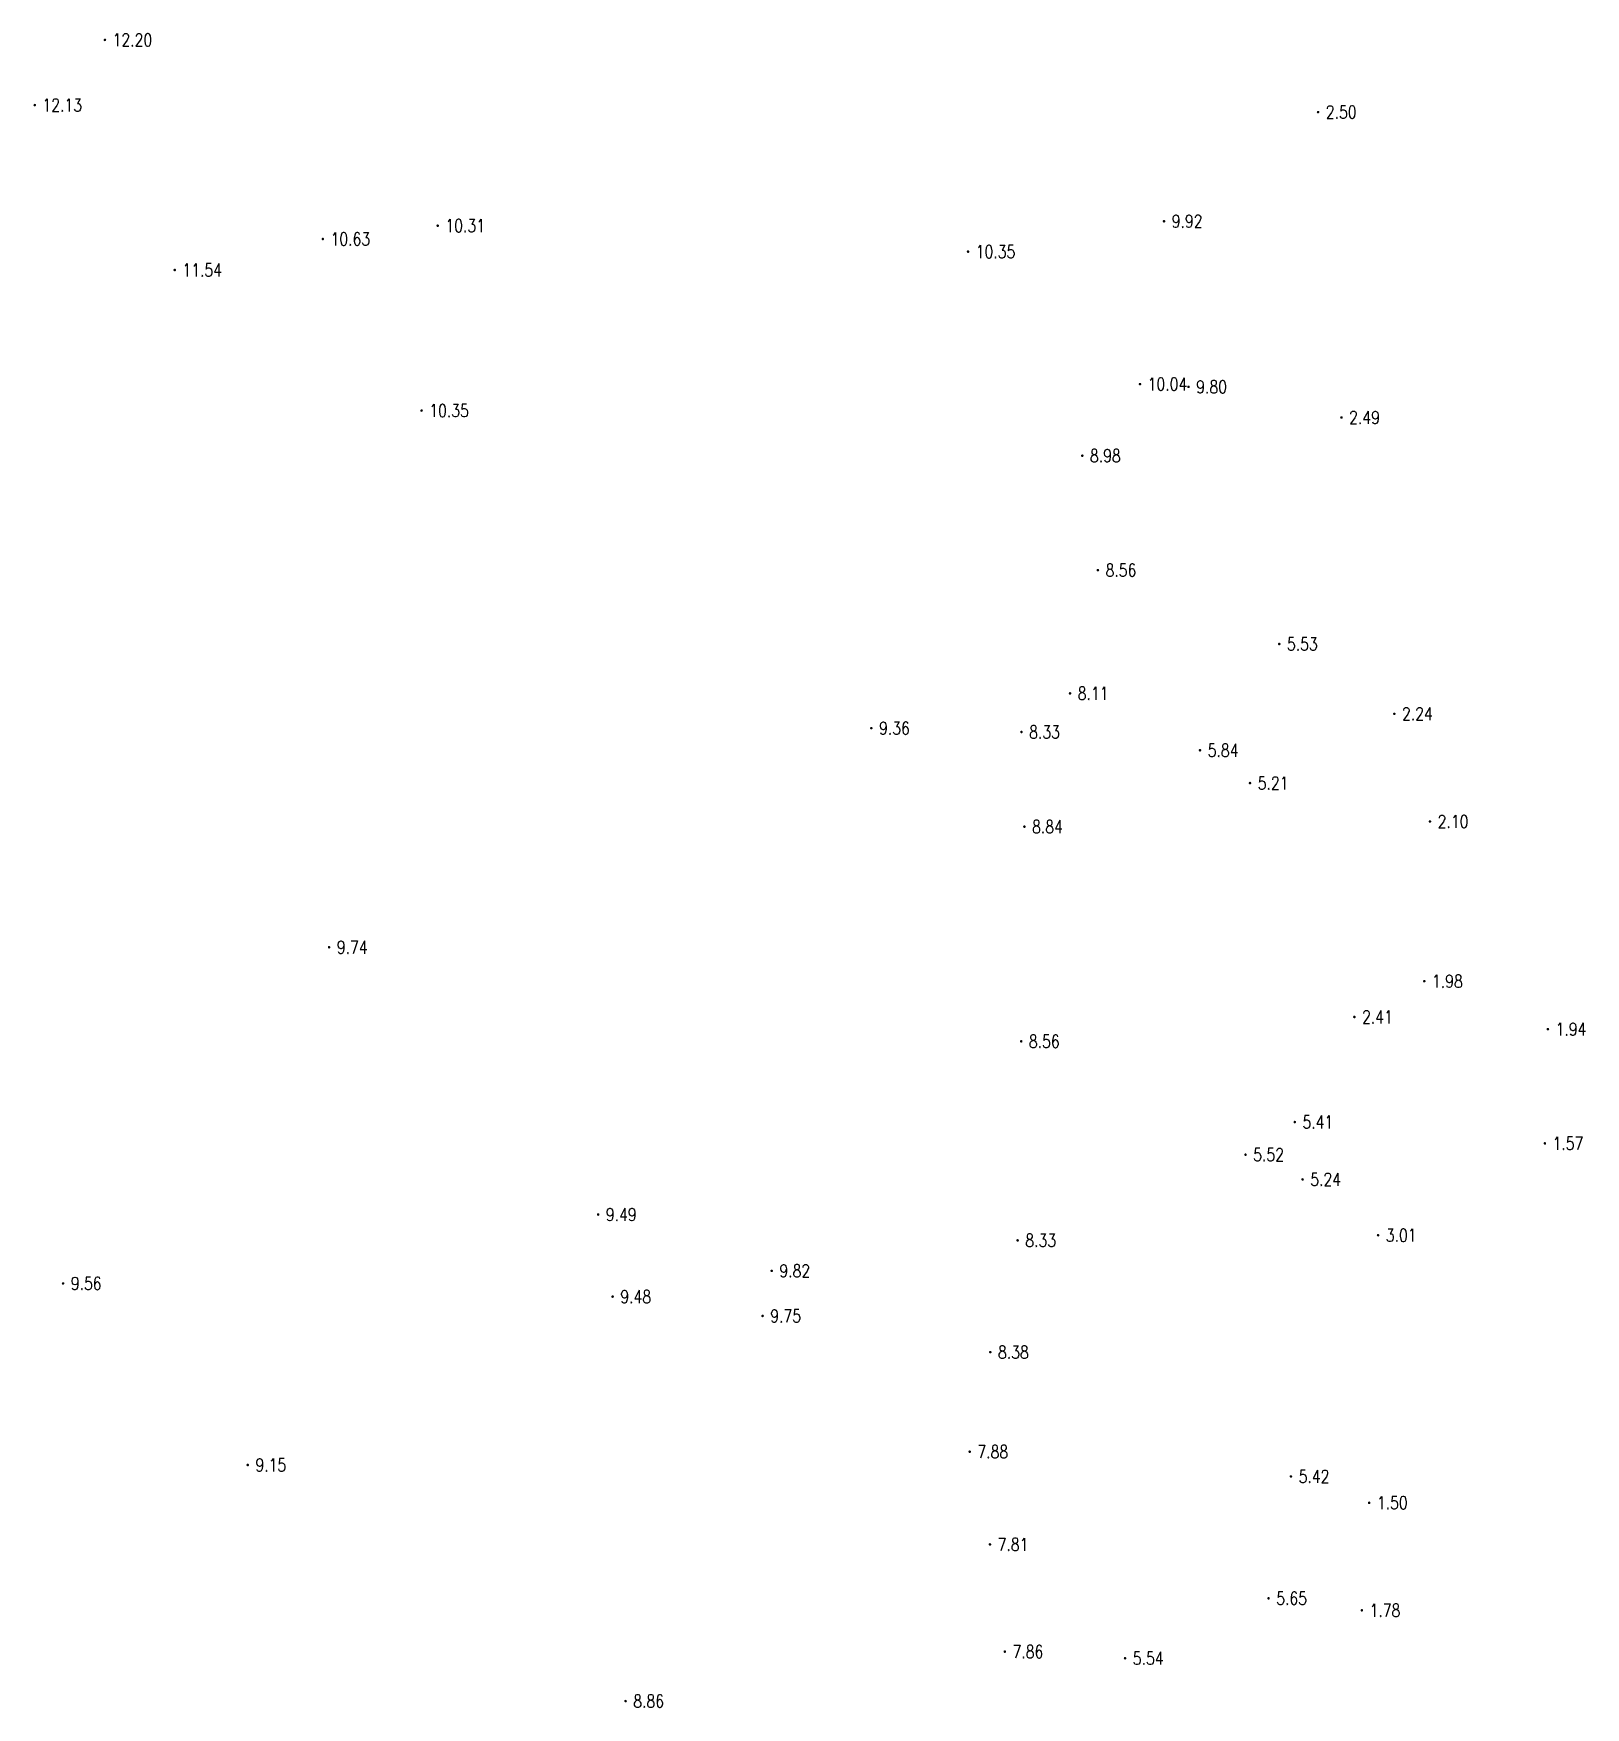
# Model space of a CAD drawing. Extents: x 476861 to 479475, y 2367369 to 2370541.
# Drawn here: x 479354 to 479475, y 2369793.4 to 2369923.9 of the extents above; entities that cross this region are included whole.
import ezdxf
from ezdxf.enums import TextEntityAlignment as Align

# ---------------------------------------------------------------- set-up
doc = ezdxf.new("R2010")
doc.units = 0
doc.header["$LTSCALE"] = 0.5
doc.layers.get('0').update_dxf_attribs({"linetype": 'CONTINUOUS'})
doc.layers.add('GCD', color=1, linetype='CONTINUOUS')
doc.styles.add('HZ', font='rs.shx', dxfattribs={"width": 0.8, "bigfont": 'hztxt.shx'})

# ---------------------------------------------------------------- blocks, each defined once
blk = doc.blocks.new('GC200')
at = {"linetype": 'Continuous', "const_width": 0.2, "flags": 128}
blk.add_lwpolyline([(-0.1, 0, 1), (0.1, 0, 1)], format="xyb", close=True, dxfattribs=at)

msp = doc.modelspace()

# ---------------------------------------------------------------- block references
at = {"layer": 'GCD', "linetype": 'Continuous'}
ref = msp.add_blockref('GC200', (479359.528, 2369923.41, 12.198), dxfattribs=dict(at, xscale=0.5, yscale=0.5, zscale=0.5))
ref.add_attrib('height', '12.20', dxfattribs={"linetype": 'Continuous', "height": 1, "style": 'HZ', "width": 0.8}).set_placement((479360.128, 2369923.41, 12.198), align=Align.MIDDLE_LEFT)
ref = msp.add_blockref('GC200', (479354.06, 2369918.327, 12.13), dxfattribs=dict(at, xscale=0.5, yscale=0.5, zscale=0.5))
ref.add_attrib('height', '12.13', dxfattribs={"linetype": 'Continuous', "height": 1, "style": 'HZ', "width": 0.8}).set_placement((479354.66, 2369918.327, 12.13), align=Align.MIDDLE_LEFT)
ref = msp.add_blockref('GC200', (479454.106, 2369917.78, 2.5), dxfattribs=dict(at, xscale=0.5, yscale=0.5, zscale=0.5))
ref.add_attrib('height', '2.50', dxfattribs={"linetype": 'Continuous', "height": 1, "style": 'HZ', "width": 0.8}).set_placement((479454.706, 2369917.78, 2.5), align=Align.MIDDLE_LEFT)
ref = msp.add_blockref('GC200', (479442.096, 2369909.273, 9.92), dxfattribs=dict(at, xscale=0.5, yscale=0.5, zscale=0.5))
ref.add_attrib('height', '9.92', dxfattribs={"linetype": 'Continuous', "height": 1, "style": 'HZ', "width": 0.8}).set_placement((479442.696, 2369909.273, 9.92), align=Align.MIDDLE_LEFT)
ref = msp.add_blockref('GC200', (479376.518, 2369907.888, 10.634), dxfattribs=dict(at, xscale=0.5, yscale=0.5, zscale=0.5))
ref.add_attrib('height', '10.63', dxfattribs={"linetype": 'Continuous', "height": 1, "style": 'HZ', "width": 0.8}).set_placement((479377.118, 2369907.888, 10.634), align=Align.MIDDLE_LEFT)
ref = msp.add_blockref('GC200', (479385.475, 2369908.924, 10.308), dxfattribs=dict(at, xscale=0.5, yscale=0.5, zscale=0.5))
ref.add_attrib('height', '10.31', dxfattribs={"linetype": 'Continuous', "height": 1, "style": 'HZ', "width": 0.8}).set_placement((479386.075, 2369908.924, 10.308), align=Align.MIDDLE_LEFT)
ref = msp.add_blockref('GC200', (479426.818, 2369906.902, 10.353), dxfattribs=dict(at, xscale=0.5, yscale=0.5, zscale=0.5))
ref.add_attrib('height', '10.35', dxfattribs={"linetype": 'Continuous', "height": 1, "style": 'HZ', "width": 0.8}).set_placement((479427.418, 2369906.902, 10.353), align=Align.MIDDLE_LEFT)
ref = msp.add_blockref('GC200', (479364.974, 2369905.47, 11.538), dxfattribs=dict(at, xscale=0.5, yscale=0.5, zscale=0.5))
ref.add_attrib('height', '11.54', dxfattribs={"linetype": 'Continuous', "height": 1, "style": 'HZ', "width": 0.8}).set_placement((479365.574, 2369905.47, 11.538), align=Align.MIDDLE_LEFT)
ref = msp.add_blockref('GC200', (479440.222, 2369896.575, 10.041), dxfattribs=dict(at, xscale=0.5, yscale=0.5, zscale=0.5))
ref.add_attrib('height', '10.04', dxfattribs={"linetype": 'Continuous', "height": 1, "style": 'HZ', "width": 0.8}).set_placement((479440.822, 2369896.575, 10.041), align=Align.MIDDLE_LEFT)
ref = msp.add_blockref('GC200', (479444.006, 2369896.362, 9.8), dxfattribs=dict(at, xscale=0.5, yscale=0.5, zscale=0.5))
ref.add_attrib('height', '9.80', dxfattribs={"linetype": 'Continuous', "height": 1, "style": 'HZ', "width": 0.8}).set_placement((479444.606, 2369896.362, 9.8), align=Align.MIDDLE_LEFT)
ref = msp.add_blockref('GC200', (479384.214, 2369894.514, 10.348), dxfattribs=dict(at, xscale=0.5, yscale=0.5, zscale=0.5))
ref.add_attrib('height', '10.35', dxfattribs={"linetype": 'Continuous', "height": 1, "style": 'HZ', "width": 0.8}).set_placement((479384.814, 2369894.514, 10.348), align=Align.MIDDLE_LEFT)
ref = msp.add_blockref('GC200', (479455.925, 2369893.972, 2.485), dxfattribs=dict(at, xscale=0.5, yscale=0.5, zscale=0.5))
ref.add_attrib('height', '2.49', dxfattribs={"linetype": 'Continuous', "height": 1, "style": 'HZ', "width": 0.8}).set_placement((479456.525, 2369893.972, 2.485), align=Align.MIDDLE_LEFT)
ref = msp.add_blockref('GC200', (479435.72, 2369890.993, 8.984), dxfattribs=dict(at, xscale=0.5, yscale=0.5, zscale=0.5))
ref.add_attrib('height', '8.98', dxfattribs={"linetype": 'Continuous', "height": 1, "style": 'HZ', "width": 0.8}).set_placement((479436.32, 2369890.993, 8.984), align=Align.MIDDLE_LEFT)
ref = msp.add_blockref('GC200', (479436.94, 2369882.069, 8.556), dxfattribs=dict(at, xscale=0.5, yscale=0.5, zscale=0.5))
ref.add_attrib('height', '8.56', dxfattribs={"linetype": 'Continuous', "height": 1, "style": 'HZ', "width": 0.8}).set_placement((479437.54, 2369882.069, 8.556), align=Align.MIDDLE_LEFT)
ref = msp.add_blockref('GC200', (479451.079, 2369876.314, 5.527), dxfattribs=dict(at, xscale=0.5, yscale=0.5, zscale=0.5))
ref.add_attrib('height', '5.53', dxfattribs={"linetype": 'Continuous', "height": 1, "style": 'HZ', "width": 0.8}).set_placement((479451.679, 2369876.314, 5.527), align=Align.MIDDLE_LEFT)
ref = msp.add_blockref('GC200', (479434.768, 2369872.467, 8.109), dxfattribs=dict(at, xscale=0.5, yscale=0.5, zscale=0.5))
ref.add_attrib('height', '8.11', dxfattribs={"linetype": 'Continuous', "height": 1, "style": 'HZ', "width": 0.8}).set_placement((479435.368, 2369872.467, 8.109), align=Align.MIDDLE_LEFT)
ref = msp.add_blockref('GC200', (479460.049, 2369870.871, 2.243), dxfattribs=dict(at, xscale=0.5, yscale=0.5, zscale=0.5))
ref.add_attrib('height', '2.24', dxfattribs={"linetype": 'Continuous', "height": 1, "style": 'HZ', "width": 0.8}).set_placement((479460.649, 2369870.871, 2.243), align=Align.MIDDLE_LEFT)
ref = msp.add_blockref('GC200', (479419.279, 2369869.754, 9.361), dxfattribs=dict(at, xscale=0.5, yscale=0.5, zscale=0.5))
ref.add_attrib('height', '9.36', dxfattribs={"linetype": 'Continuous', "height": 1, "style": 'HZ', "width": 0.8}).set_placement((479419.879, 2369869.754, 9.361), align=Align.MIDDLE_LEFT)
ref = msp.add_blockref('GC200', (479430.983, 2369869.456, 8.327), dxfattribs=dict(at, xscale=0.5, yscale=0.5, zscale=0.5))
ref.add_attrib('height', '8.33', dxfattribs={"linetype": 'Continuous', "height": 1, "style": 'HZ', "width": 0.8}).set_placement((479431.583, 2369869.456, 8.327), align=Align.MIDDLE_LEFT)
ref = msp.add_blockref('GC200', (479444.9, 2369868.029, 5.843), dxfattribs=dict(at, xscale=0.5, yscale=0.5, zscale=0.5))
ref.add_attrib('height', '5.84', dxfattribs={"linetype": 'Continuous', "height": 1, "style": 'HZ', "width": 0.8}).set_placement((479445.5, 2369868.029, 5.843), align=Align.MIDDLE_LEFT)
ref = msp.add_blockref('GC200', (479448.8, 2369865.472, 5.207), dxfattribs=dict(at, xscale=0.5, yscale=0.5, zscale=0.5))
ref.add_attrib('height', '5.21', dxfattribs={"linetype": 'Continuous', "height": 1, "style": 'HZ', "width": 0.8}).set_placement((479449.4, 2369865.472, 5.207), align=Align.MIDDLE_LEFT)
ref = msp.add_blockref('GC200', (479462.826, 2369862.479, 2.099), dxfattribs=dict(at, xscale=0.5, yscale=0.5, zscale=0.5))
ref.add_attrib('height', '2.10', dxfattribs={"linetype": 'Continuous', "height": 1, "style": 'HZ', "width": 0.8}).set_placement((479463.426, 2369862.479, 2.099), align=Align.MIDDLE_LEFT)
ref = msp.add_blockref('GC200', (479431.21, 2369862.076, 8.836), dxfattribs=dict(at, xscale=0.5, yscale=0.5, zscale=0.5))
ref.add_attrib('height', '8.84', dxfattribs={"linetype": 'Continuous', "height": 1, "style": 'HZ', "width": 0.8}).set_placement((479431.81, 2369862.076, 8.836), align=Align.MIDDLE_LEFT)
ref = msp.add_blockref('GC200', (479377.007, 2369852.674, 9.743), dxfattribs=dict(at, xscale=0.5, yscale=0.5, zscale=0.5))
ref.add_attrib('height', '9.74', dxfattribs={"linetype": 'Continuous', "height": 1, "style": 'HZ', "width": 0.8}).set_placement((479377.607, 2369852.674, 9.743), align=Align.MIDDLE_LEFT)
ref = msp.add_blockref('GC200', (479462.385, 2369850.028, 1.981), dxfattribs=dict(at, xscale=0.5, yscale=0.5, zscale=0.5))
ref.add_attrib('height', '1.98', dxfattribs={"linetype": 'Continuous', "height": 1, "style": 'HZ', "width": 0.8}).set_placement((479462.985, 2369850.028, 1.981), align=Align.MIDDLE_LEFT)
ref = msp.add_blockref('GC200', (479456.935, 2369847.238, 2.411), dxfattribs=dict(at, xscale=0.5, yscale=0.5, zscale=0.5))
ref.add_attrib('height', '2.41', dxfattribs={"linetype": 'Continuous', "height": 1, "style": 'HZ', "width": 0.8}).set_placement((479457.535, 2369847.238, 2.411), align=Align.MIDDLE_LEFT)
ref = msp.add_blockref('GC200', (479430.961, 2369845.34, 8.56), dxfattribs=dict(at, xscale=0.5, yscale=0.5, zscale=0.5))
ref.add_attrib('height', '8.56', dxfattribs={"linetype": 'Continuous', "height": 1, "style": 'HZ', "width": 0.8}).set_placement((479431.561, 2369845.34, 8.56), align=Align.MIDDLE_LEFT)
ref = msp.add_blockref('GC200', (479472.023, 2369846.288, 1.935), dxfattribs=dict(at, xscale=0.5, yscale=0.5, zscale=0.5))
ref.add_attrib('height', '1.94', dxfattribs={"linetype": 'Continuous', "height": 1, "style": 'HZ', "width": 0.8}).set_placement((479472.623, 2369846.288, 1.935), align=Align.MIDDLE_LEFT)
ref = msp.add_blockref('GC200', (479452.289, 2369839.047, 5.414), dxfattribs=dict(at, xscale=0.5, yscale=0.5, zscale=0.5))
ref.add_attrib('height', '5.41', dxfattribs={"linetype": 'Continuous', "height": 1, "style": 'HZ', "width": 0.8}).set_placement((479452.889, 2369839.047, 5.414), align=Align.MIDDLE_LEFT)
ref = msp.add_blockref('GC200', (479471.785, 2369837.384, 1.565), dxfattribs=dict(at, xscale=0.5, yscale=0.5, zscale=0.5))
ref.add_attrib('height', '1.57', dxfattribs={"linetype": 'Continuous', "height": 1, "style": 'HZ', "width": 0.8}).set_placement((479472.385, 2369837.384, 1.565), align=Align.MIDDLE_LEFT)
ref = msp.add_blockref('GC200', (479448.449, 2369836.504, 5.517), dxfattribs=dict(at, xscale=0.5, yscale=0.5, zscale=0.5))
ref.add_attrib('height', '5.52', dxfattribs={"linetype": 'Continuous', "height": 1, "style": 'HZ', "width": 0.8}).set_placement((479449.049, 2369836.504, 5.517), align=Align.MIDDLE_LEFT)
ref = msp.add_blockref('GC200', (479452.895, 2369834.574, 5.241), dxfattribs=dict(at, xscale=0.5, yscale=0.5, zscale=0.5))
ref.add_attrib('height', '5.24', dxfattribs={"linetype": 'Continuous', "height": 1, "style": 'HZ', "width": 0.8}).set_placement((479453.495, 2369834.574, 5.241), align=Align.MIDDLE_LEFT)
ref = msp.add_blockref('GC200', (479397.981, 2369831.834, 9.487), dxfattribs=dict(at, xscale=0.5, yscale=0.5, zscale=0.5))
ref.add_attrib('height', '9.49', dxfattribs={"linetype": 'Continuous', "height": 1, "style": 'HZ', "width": 0.8}).set_placement((479398.581, 2369831.834, 9.487), align=Align.MIDDLE_LEFT)
ref = msp.add_blockref('GC200', (479430.682, 2369829.822, 8.327), dxfattribs=dict(at, xscale=0.5, yscale=0.5, zscale=0.5))
ref.add_attrib('height', '8.33', dxfattribs={"linetype": 'Continuous', "height": 1, "style": 'HZ', "width": 0.8}).set_placement((479431.282, 2369829.822, 8.327), align=Align.MIDDLE_LEFT)
ref = msp.add_blockref('GC200', (479458.785, 2369830.224, 3.008), dxfattribs=dict(at, xscale=0.5, yscale=0.5, zscale=0.5))
ref.add_attrib('height', '3.01', dxfattribs={"linetype": 'Continuous', "height": 1, "style": 'HZ', "width": 0.8}).set_placement((479459.385, 2369830.224, 3.008), align=Align.MIDDLE_LEFT)
ref = msp.add_blockref('GC200', (479411.51, 2369827.448, 9.817), dxfattribs=dict(at, xscale=0.5, yscale=0.5, zscale=0.5))
ref.add_attrib('height', '9.82', dxfattribs={"linetype": 'Continuous', "height": 1, "style": 'HZ', "width": 0.8}).set_placement((479412.11, 2369827.448, 9.817), align=Align.MIDDLE_LEFT)
ref = msp.add_blockref('GC200', (479356.268, 2369826.465, 9.563), dxfattribs=dict(at, xscale=0.5, yscale=0.5, zscale=0.5))
ref.add_attrib('height', '9.56', dxfattribs={"linetype": 'Continuous', "height": 1, "style": 'HZ', "width": 0.8}).set_placement((479356.868, 2369826.465, 9.563), align=Align.MIDDLE_LEFT)
ref = msp.add_blockref('GC200', (479399.109, 2369825.439, 9.482), dxfattribs=dict(at, xscale=0.5, yscale=0.5, zscale=0.5))
ref.add_attrib('height', '9.48', dxfattribs={"linetype": 'Continuous', "height": 1, "style": 'HZ', "width": 0.8}).set_placement((479399.709, 2369825.439, 9.482), align=Align.MIDDLE_LEFT)
ref = msp.add_blockref('GC200', (479410.799, 2369823.934, 9.748), dxfattribs=dict(at, xscale=0.5, yscale=0.5, zscale=0.5))
ref.add_attrib('height', '9.75', dxfattribs={"linetype": 'Continuous', "height": 1, "style": 'HZ', "width": 0.8}).set_placement((479411.399, 2369823.934, 9.748), align=Align.MIDDLE_LEFT)
ref = msp.add_blockref('GC200', (479428.553, 2369821.109, 8.384), dxfattribs=dict(at, xscale=0.5, yscale=0.5, zscale=0.5))
ref.add_attrib('height', '8.38', dxfattribs={"linetype": 'Continuous', "height": 1, "style": 'HZ', "width": 0.8}).set_placement((479429.153, 2369821.109, 8.384), align=Align.MIDDLE_LEFT)
ref = msp.add_blockref('GC200', (479426.947, 2369813.349, 7.879), dxfattribs=dict(at, xscale=0.5, yscale=0.5, zscale=0.5))
ref.add_attrib('height', '7.88', dxfattribs={"linetype": 'Continuous', "height": 1, "style": 'HZ', "width": 0.8}).set_placement((479427.547, 2369813.349, 7.879), align=Align.MIDDLE_LEFT)
ref = msp.add_blockref('GC200', (479370.665, 2369812.315, 9.15), dxfattribs=dict(at, xscale=0.5, yscale=0.5, zscale=0.5))
ref.add_attrib('height', '9.15', dxfattribs={"linetype": 'Continuous', "height": 1, "style": 'HZ', "width": 0.8}).set_placement((479371.265, 2369812.315, 9.15), align=Align.MIDDLE_LEFT)
ref = msp.add_blockref('GC200', (479451.989, 2369811.42, 5.42), dxfattribs=dict(at, xscale=0.5, yscale=0.5, zscale=0.5))
ref.add_attrib('height', '5.42', dxfattribs={"linetype": 'Continuous', "height": 1, "style": 'HZ', "width": 0.8}).set_placement((479452.589, 2369811.42, 5.42), align=Align.MIDDLE_LEFT)
ref = msp.add_blockref('GC200', (479458.09, 2369809.367, 1.499), dxfattribs=dict(at, xscale=0.5, yscale=0.5, zscale=0.5))
ref.add_attrib('height', '1.50', dxfattribs={"linetype": 'Continuous', "height": 1, "style": 'HZ', "width": 0.8}).set_placement((479458.69, 2369809.367, 1.499), align=Align.MIDDLE_LEFT)
ref = msp.add_blockref('GC200', (479428.525, 2369806.12, 7.813), dxfattribs=dict(at, xscale=0.5, yscale=0.5, zscale=0.5))
ref.add_attrib('height', '7.81', dxfattribs={"linetype": 'Continuous', "height": 1, "style": 'HZ', "width": 0.8}).set_placement((479429.125, 2369806.12, 7.813), align=Align.MIDDLE_LEFT)
ref = msp.add_blockref('GC200', (479450.244, 2369801.918, 5.646), dxfattribs=dict(at, xscale=0.5, yscale=0.5, zscale=0.5))
ref.add_attrib('height', '5.65', dxfattribs={"linetype": 'Continuous', "height": 1, "style": 'HZ', "width": 0.8}).set_placement((479450.844, 2369801.918, 5.646), align=Align.MIDDLE_LEFT)
ref = msp.add_blockref('GC200', (479457.519, 2369800.984, 1.784), dxfattribs=dict(at, xscale=0.5, yscale=0.5, zscale=0.5))
ref.add_attrib('height', '1.78', dxfattribs={"linetype": 'Continuous', "height": 1, "style": 'HZ', "width": 0.8}).set_placement((479458.119, 2369800.984, 1.784), align=Align.MIDDLE_LEFT)
ref = msp.add_blockref('GC200', (479429.685, 2369797.763, 7.856), dxfattribs=dict(at, xscale=0.5, yscale=0.5, zscale=0.5))
ref.add_attrib('height', '7.86', dxfattribs={"linetype": 'Continuous', "height": 1, "style": 'HZ', "width": 0.8}).set_placement((479430.285, 2369797.763, 7.856), align=Align.MIDDLE_LEFT)
ref = msp.add_blockref('GC200', (479439.061, 2369797.247, 5.544), dxfattribs=dict(at, xscale=0.5, yscale=0.5, zscale=0.5))
ref.add_attrib('height', '5.54', dxfattribs={"linetype": 'Continuous', "height": 1, "style": 'HZ', "width": 0.8}).set_placement((479439.661, 2369797.247, 5.544), align=Align.MIDDLE_LEFT)
ref = msp.add_blockref('GC200', (479400.118, 2369793.906, 8.86), dxfattribs=dict(at, xscale=0.5, yscale=0.5, zscale=0.5))
ref.add_attrib('height', '8.86', dxfattribs={"linetype": 'Continuous', "height": 1, "style": 'HZ', "width": 0.8}).set_placement((479400.718, 2369793.906, 8.86), align=Align.MIDDLE_LEFT)

doc.saveas('drawing.dxf')
